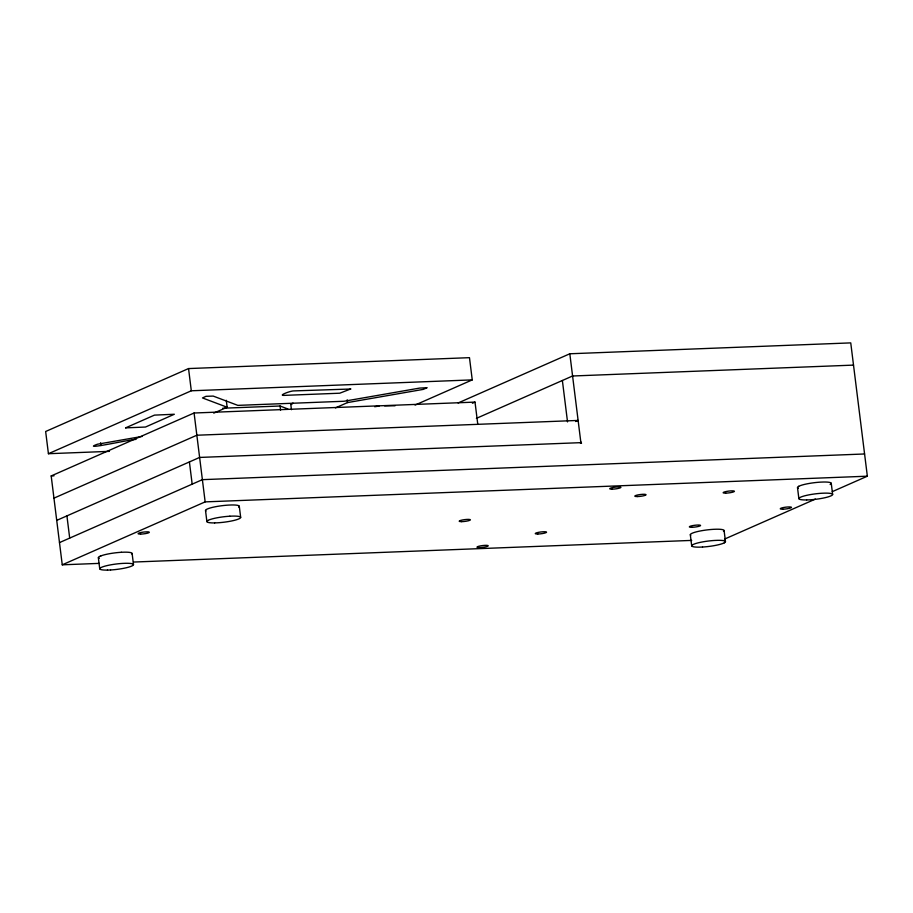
<?xml version="1.0" encoding="UTF-8"?>
<svg xmlns="http://www.w3.org/2000/svg" width="913" height="913" viewBox="0 0 913 913"><rect width="100%" height="100%" fill="white"/><g stroke="black" fill="none" stroke-linecap="round" stroke-linejoin="round"><path stroke-width="1.37" d="M395.032 405.794L384.601 405.829M99.483 556.508L101.046 555.823M208.027 520.421L209.591 519.725A16.982 2.716 -7.1 0 1 229.871 516.21M798.613 486.355L800.187 485.67A16.982 2.716 -7.1 0 1 820.479 482.132L823.526 482.018A16.982 2.716 -7.1 0 1 830.122 484.506M724.34 542.813L722.776 543.497A16.982 2.716 -7.1 0 1 702.519 547.035M415.084 405.064L472.249 379.888L469.476 357.668L188.546 368.567L45.65 431.495L48.423 453.715L109.423 451.353M48.423 453.715L191.308 390.787L472.249 379.888M99.277 563.378L62.255 564.816L51.185 475.935L194.081 413.007L475.011 402.108L477.784 424.328M213.756 413.133L227.143 407.244L226.276 400.293M53.947 498.156L196.843 435.227L578.112 420.437L575.658 421.521M291.441 409.697L290.756 404.139L293.073 403.124M56.72 520.376L199.616 457.436L580.885 442.657L569.815 353.776L850.745 342.889L867.35 476.198L832.279 491.651M335.391 407.917L347.545 402.576L423.221 389.394L426.873 387.854M59.482 542.596L202.378 479.656L864.577 453.978M62.255 564.816L205.151 501.876L867.35 476.198M458.098 402.975L569.815 353.776M472.409 403.249L475.011 402.108M476.381 418.371L572.577 375.996L853.507 365.109M724.454 539.138L815.389 499.091M374.695 406.73L379.135 406.045M135.98 439.427C133.013 438.845 78.541 451.09 97.44 444.22L142.223 436.414M426.862 387.74L419.74 388.071L344.053 401.252L237.848 405.372L213.197 396.082L205.996 396.322L202.492 397.942L227.143 407.244M229.859 516.199L232.941 516.085A16.982 2.716 -7.1 0 1 239.526 518.573L237.973 519.257A16.982 2.716 -7.1 0 1 217.716 522.784L214.635 522.909M121.303 552.285L124.385 552.171A16.982 2.716 -7.1 0 1 131.871 554.02M110.541 569.986L107.46 570.111M702.508 547.035L699.438 547.149A16.982 2.716 -7.1 0 1 692.876 544.662L694.394 543.977A16.982 2.716 -7.1 0 1 714.674 540.45L717.744 540.325A16.982 2.716 -7.1 0 1 724.329 542.813M222.761 408.225L280.051 406.011L287.846 408.944M51.185 475.935L54.027 475.821M133.458 562.054L691.7 540.405M806.601 499.959L809.683 499.833A16.982 2.716 -7.1 0 0 829.951 496.295L831.515 495.611A16.982 2.716 -7.1 0 0 824.907 493.134L821.837 493.248A16.982 2.716 -7.1 0 0 801.603 496.775L800.005 497.471A16.982 2.716 -7.1 0 0 806.658 499.947M580.771 441.778L581.513 443.25L580.086 442.691M290.756 404.139L291.806 404.539M831.252 483.308L832.633 494.424M797.494 487.553L798.875 498.658M724.089 530.51L725.47 541.614M690.319 534.744L691.7 545.86M562.374 380.493L567.532 421.897M347.191 399.791L347.545 402.576M280.051 406.011L280.565 410.177M239.286 506.27L240.667 517.374M188.546 368.567L191.308 390.787M194.081 413.007L205.151 501.876M205.516 510.504L206.897 521.62M189.402 461.932L192.175 484.152M132.111 553.461L133.503 564.576M100.578 442.748L100.921 445.533M98.353 557.706L99.734 568.81M66.923 515.879L69.696 538.099M723.484 531.377A16.982 2.716 -7.1 0 0 716.351 529.22L713.281 529.335A16.982 2.716 -7.1 0 0 693.058 532.861L691.449 533.557A16.982 2.716 -7.1 0 0 690.776 535.212M798.373 488.215A16.982 2.716 -7.1 0 1 798.67 486.344M238.681 507.137A16.982 2.716 -7.1 0 0 231.548 504.969L228.478 505.094A16.982 2.716 -7.1 0 0 208.255 508.621L206.646 509.306A16.982 2.716 -7.1 0 0 205.973 510.972M99.232 558.368A16.982 2.716 -7.1 0 1 99.54 556.496M101.081 555.823A16.982 2.716 -7.1 0 1 121.338 552.285M214.669 522.909A16.982 2.716 -7.1 0 1 208.073 520.421M110.564 569.974A16.982 2.716 -7.1 0 0 130.81 566.448L132.374 565.763A16.982 2.716 -7.1 0 0 125.766 563.287L122.696 563.401A16.982 2.716 -7.1 0 0 102.461 566.927L100.864 567.624A16.982 2.716 -7.1 0 0 107.517 570.1M350.695 388.972L339.762 393.206L283.772 395.397C277.917 395.534 290.973 390.673 293.975 390.901L350.695 389.018M125.595 427.866L145.475 427.044L174.337 414.251L154.457 415.118L125.595 427.866M782.715 509.192A5.672 0.902 -7.1 0 0 791.48 507.445A5.672 0.902 -7.1 0 0 783.411 507.537A5.672 0.902 -7.1 0 0 782.715 509.192M725.664 493.134A5.672 0.902 -7.1 0 0 734.429 491.377A5.672 0.902 -7.1 0 0 726.349 491.468A5.672 0.902 -7.1 0 0 725.664 493.134M637.308 496.558A5.672 0.902 -7.1 0 0 646.073 494.8A5.672 0.902 -7.1 0 0 638.004 494.892A5.672 0.902 -7.1 0 0 637.308 496.558M612.155 489.163A5.672 0.902 -7.1 0 0 620.931 487.405A5.672 0.902 -7.1 0 0 612.851 487.508A5.672 0.902 -7.1 0 0 612.155 489.163M140.579 534.094A5.672 0.902 -7.1 0 0 149.344 532.336A5.672 0.902 -7.1 0 0 141.264 532.439A5.672 0.902 -7.1 0 0 140.579 534.094M479.473 547.606A5.672 0.902 -7.1 0 0 488.238 545.848A5.672 0.902 -7.1 0 0 480.17 545.94A5.672 0.902 -7.1 0 0 479.473 547.606M537.791 534.014A5.672 0.902 -7.1 0 0 546.556 532.256A5.672 0.902 -7.1 0 0 538.476 532.347A5.672 0.902 -7.1 0 0 537.791 534.014M691.803 527.292A5.672 0.902 -7.1 0 0 700.568 525.546A5.672 0.902 -7.1 0 0 692.488 525.637A5.672 0.902 -7.1 0 0 691.803 527.292M461.647 521.643A5.672 0.902 -7.1 0 0 470.412 519.885A5.672 0.902 -7.1 0 0 462.343 519.988A5.672 0.902 -7.1 0 0 461.647 521.643"/></g></svg>
